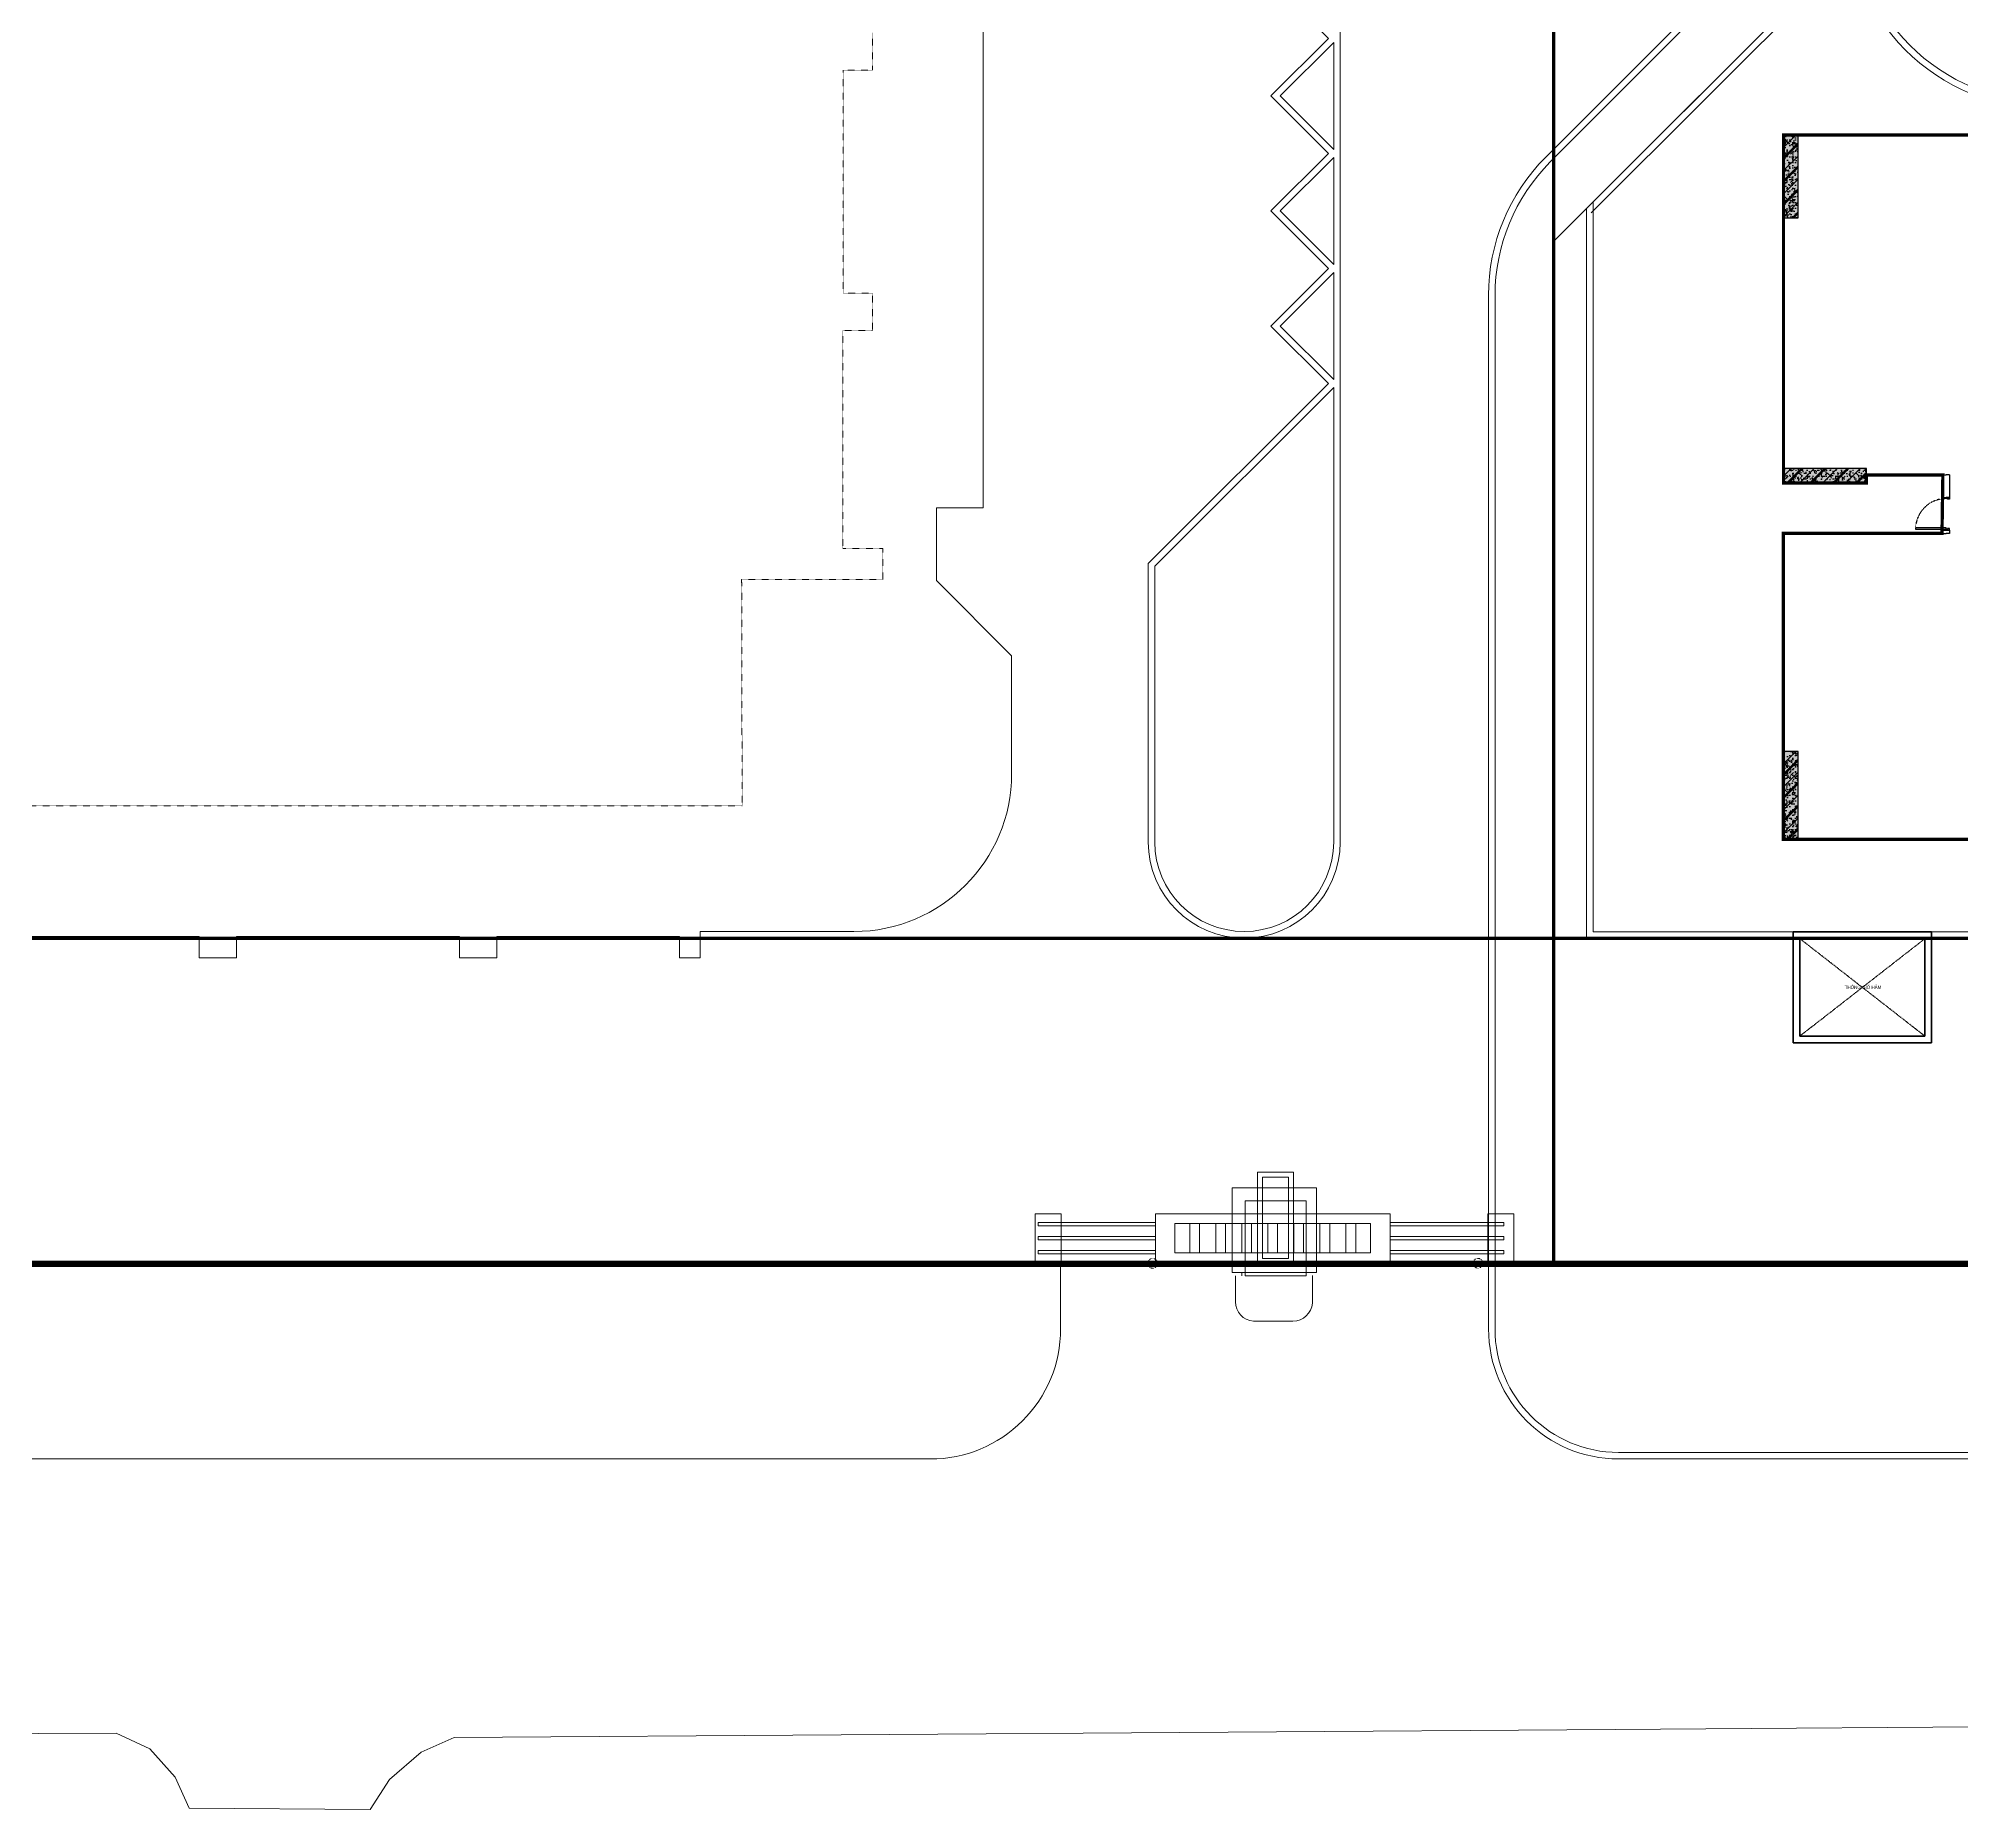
# Model space of a CAD drawing. Header units: millimetres. Extents: x 379264 to 1158416, y -283062 to 356890.
# Drawn here: x 1144201 to 1145384, y -7164 to -6075 of the extents above; entities that cross this region are included whole.
import ezdxf
from ezdxf.enums import TextEntityAlignment as Align

# ---------------------------------------------------------------- set-up
doc = ezdxf.new("R2010")
doc.units = ezdxf.units.MM
for name, pattern in [('keyplan TANG 1$0$Core 1A$0$Hidden10.5', [1.5, 1, -0.5]), ('keyplan TANG 1$0$Hidden21', [3, 2, -1]), ('keyplan TANG 1$0$HTT Hidden 10.5', [1.5, 1, -0.5]), ('keyplan TANG 1$0$mb tang 1 TWC$0$Hidden10.5', [1.5, 1, -0.5]), ('keyplan TANG 1$0$MB_Luoi truc$1$HTT Center', [13, 10, -1, 1, -1]), ('keyplan TANG 1$0$Ranh dat$0$HTT Divide', [18, 10, -2, 1, -2, 1, -2]), ('keyplan TANG 1$0$Ranh dat$0$HTT Hidden 21', [3, 2, -1])]:
    doc.linetypes.add(name, pattern=pattern)
for name, color, linetype in [('CHI TIET THANG SAN VUON$0$DnW', 20, 'Continuous'), ('keyplan TANG 1$0$Concrete Line', 250, 'Continuous'), ('keyplan TANG 1$0$mb tang 1 TWC$0$Door', 250, 'Continuous'), ('keyplan TANG 1$0$MB_Cot tang 1$0$Concrete Hatch', 250, 'Continuous'), ('keyplan TANG 1$0$MB_Cot tang 1$0$Concrete Line', 250, 'Continuous'), ('keyplan TANG 1$0$MB_Cot tang 1$0$Concrete Solid', 250, 'Continuous'), ('keyplan TANG 1$0$Opening Hidden', 250, 'keyplan TANG 1$0$Core 1A$0$Hidden10.5'), ('keyplan TANG 1$0$Opening Line', 250, 'Continuous'), ('keyplan TANG 1$0$Opening Text', 250, 'Continuous')]:
    doc.layers.add(name, color=color, linetype=linetype)
for name, color, linetype, lineweight in [('keyplan TANG 1$0$Dim 100', 250, 'Continuous', 5), ('keyplan TANG 1$0$Hatch vat lieu', 250, 'Continuous', 5), ('keyplan TANG 1$0$MB_Luoi truc$1$Luoi Truc', 250, 'keyplan TANG 1$0$MB_Luoi truc$1$HTT Center', 9), ('keyplan TANG 1$0$Net cat Tuong', 250, 'Continuous', 40), ('keyplan TANG 1$0$Net Thay khac', 250, 'Continuous', 15), ('keyplan TANG 1$0$Net thay Tuong', 250, 'Continuous', 20), ('keyplan TANG 1$0$Ranh dat$0$CGXD', 250, 'keyplan TANG 1$0$Ranh dat$0$HTT Hidden 21', 40), ('keyplan TANG 1$0$Ranh dat$0$Ranh dat', 250, 'keyplan TANG 1$0$Ranh dat$0$HTT Divide', 40)]:
    doc.layers.add(name, color=color, linetype=linetype, lineweight=lineweight)
doc.styles.add('keyplan TANG 1$0$VNI-HelveC', font='VHELVCN_0.TTF')

# ---------------------------------------------------------------- blocks, each defined once
blk = doc.blocks.new('*U1376')
at = {"layer": 'keyplan TANG 1$0$Opening Hidden'}
for p, q in [((0, 0), (3850, 3000)), ((3850, 0), (0, 3000))]:
    blk.add_line(p, q, dxfattribs=at)
at = {"layer": 'keyplan TANG 1$0$Opening Line'}
blk.add_lwpolyline([(0, 0), (3850, 5.684341886080801e-14), (3850, 3000), (0, 3000)], close=True, dxfattribs=at)
at = {"layer": 'keyplan TANG 1$0$Opening Text', "style": 'keyplan TANG 1$0$VNI-HelveC'}
blk.add_attdef('OPENING', text='', height=100, dxfattribs=at).set_placement((1947.269837250002, 1503.210084781982), align=Align.MIDDLE_CENTER)
blk = doc.blocks.new('keyplan TANG 1$0$A$Cec98b088')
at = {"layer": 'keyplan TANG 1$0$Net cat Tuong'}
for p, q in [((42948.53515204491, -1800.000698770928), (38699.50788332132, -1800.000698770928)), ((38699.50788332132, -1800.000698770928), (38699.50788332132, -5203.410133761355)), ((42748.53515204491, -2000.000698770928), (38899.50788332132, -2000.000698770928)), ((38899.50788332132, -2000.000698770928), (38899.50788332132, -5003.410133761355)), ((42748.53515204491, -5003.410133761355), (42748.53515204491, -2000.000698770928)), ((42948.53515204491, -5203.410133761355), (42948.53515204491, -1800.000698770928)), ((38699.50788332132, -5203.410133761355), (42948.53515204491, -5203.410133761355)), ((38899.50788332132, -5003.410133761355), (42748.53515204491, -5003.410133761355))]:
    blk.add_line(p, q, dxfattribs=at)
at = {"layer": 'keyplan TANG 1$0$Opening Line'}
blk.add_blockref('*U1376', (38899.50788332132, -5003.410133761355), dxfattribs=at).add_auto_attribs({'OPENING': 'THOÂNG GIOÙ HAÀM'})
blk = doc.blocks.new('keyplan TANG 1$0$mb tang 1 TWC$0$Door 1000-1')
at = {"color": 0, "linetype": 'ByBlock'}
blk.add_lwpolyline([(30, 100), (75, 100), (75, 1040.000000000015), (30, 1040.000000000015)], close=True, dxfattribs=at)
for points in [[(50, 55), (30, 55), (30, 100), (0, 100), (0, 0), (50, 0), (50, 55)], [(950.0000000000146, 55), (970.0000000000146, 55), (970.0000000000146, 100), (1000.000000000015, 100), (1000.000000000015, 0), (950.0000000000146, 0), (950.0000000000146, 55)]]:
    blk.add_lwpolyline(points, dxfattribs=at)
at = {"color": 0, "linetype": 'keyplan TANG 1$0$mb tang 1 TWC$0$Hidden10.5'}
blk.add_arc((30, 100), 940.0000000000146, 0, 90, dxfattribs=at)
blk = doc.blocks.new('*U1422')
at = {"layer": 'keyplan TANG 1$0$mb tang 1 TWC$0$Door'}
blk.add_blockref('keyplan TANG 1$0$mb tang 1 TWC$0$Door 1000-1', (0, 0), dxfattribs=at)
blk = doc.blocks.new('*U1384')
at = {"layer": 'keyplan TANG 1$0$MB_Cot tang 1$0$Concrete Hatch'}
h = blk.add_hatch(dxfattribs=at)
h.set_pattern_fill('CONCRETE', color=256, scale=50, style=0, pattern_type=2)
h.set_pattern_definition([(45, (-199.9999999995343, -2150), (-176.7766952966369, 176.7766952966369), []), (45, (-199.9999999995343, -2100), (-353.5533905932737, 353.5533905932738), []), (49.99999999999999, (-199.9999999995343, -2150), (358.6300913003767, -31.37606749129755), [37.5, -412.5]), (355, (-199.9999999995343, -2150), (-69.3756668065, 376.0960668500059), [30, -330]), (100.4514, (-170.1141599995343, -2152.614669999999), (289.2546908570108, 344.7197710304768), [31.870095, -350.571056]), (46.18420000000001, (-199.9999999995343, -2050), (533.6205243128222, -82.75950716450905), [56.25, -618.75]), (96.6356, (-155.5316274995344, -2056.8966535), (467.3313527743517, 487.0589354502209), [47.805144, -525.8565]), (351.1842, (-199.9999999995343, -2050), (467.3309725668136, 487.0593004626623), [45, -495]), (21, (-149.9999999995343, -2075), (298.4535260592309, -201.3094453326694), [37.5, -412.5]), (326.0000000000001, (-149.9999999995343, -2075), (121.6576659607909, 362.5750225234265), [30, -330]), (71.4514, (-125.1288834995343, -2091.775803), (420.111314290745, 161.2652483549762), [31.870095, -350.571056]), (37.50000000000001, (-199.9999999995343, -2150), (6.079927658645334, 166.4469269156558), [0, -326, 0, -335, 0, -331.25]), (7.499999999999999, (-199.9999999995343, -2150), (131.5347687210743, 197.2058559411801), [0, -191, 0, -318.5, 0, -126.25]), (327.5, (-311.4999999995343, -2150), (266.9112180862045, -11.2774358671899), [0, -125, 0, -390, 0, -517.5]), (317.5, (-361.4999999995343, -2150), (291.5930846711931, 50.05249116615882), [0, -162.5, 0, -259, 0, -367.5]), (0, (-24.99999999953434, -1975), (0, 875), [87.5, -787.5]), (0, (237.5000000004657, -1800), (0, 875), [87.5, -787.5]), (0, (62.50000000046566, -1450), (0, 875), [87.5, -350, 87.5, -350]), (90, (-24.99999999953434, -1975), (-875, 5.35782974626967e-14), [87.5, -787.5]), (90, (62.50000000046566, -1450), (-875, 5.35782974626967e-14), [87.5, -787.5]), (90, (325.0000000004657, -1800), (-875, 5.35782974626967e-14), [87.5, -787.5]), (90, (500.0000000004657, -1537.5), (-875, 5.35782974626967e-14), [87.5, -787.5]), (135, (62.50000000046566, -1975), (-875.016357447105, 8.881784197001252e-14), [123.76, -1113.7]), (135, (150.0000000004657, -1450), (-875.016357447105, 8.881784197001252e-14), [123.76, -1113.7]), (45, (237.5000000004657, -1800), (8.881784197001252e-14, 875.016357447105), [123.76, -247.485, 123.76, -742.455]), (0, (-374.9999999995343, -2150), (87.5, 87.5), [-175, 0])])
h.paths.add_polyline_path([(-300, 300), (-300, -2400), (150.0000000004657, -2400), (150.0000000004657, 300)])
at = {"layer": 'keyplan TANG 1$0$MB_Cot tang 1$0$Concrete Solid'}
blk.add_hatch(color=256, dxfattribs=at).paths.add_polyline_path([(-300, 300), (-300, -2400), (150.0000000004657, -2400), (150.0000000004657, 300)])
at = {"layer": 'keyplan TANG 1$0$MB_Cot tang 1$0$Concrete Line'}
blk.add_lwpolyline([(-300, 300), (-300, -2400), (150.0000000004657, -2400), (150.0000000004657, 300)], close=True, dxfattribs=at)
blk = doc.blocks.new('*U1392')
at = {"layer": 'keyplan TANG 1$0$MB_Cot tang 1$0$Concrete Hatch'}
h = blk.add_hatch(dxfattribs=at)
h.set_pattern_fill('CONCRETE', color=256, scale=50, style=0, pattern_type=2)
h.set_pattern_definition([(45, (2000, -299.9999999998835), (-176.7766952966369, 176.7766952966369), []), (45, (2000, -249.9999999998835), (-353.5533905932737, 353.5533905932738), []), (49.99999999999999, (2000, -299.9999999998835), (358.6300913003767, -31.37606749129755), [37.5, -412.5]), (355, (2000, -299.9999999998835), (-69.3756668065, 376.0960668500059), [30, -330]), (100.4514, (2029.88584, -302.6146699998835), (289.2546908570108, 344.7197710304768), [31.870095, -350.571056]), (46.18420000000001, (2000, -199.9999999998835), (533.6205243128222, -82.75950716450905), [56.25, -618.75]), (96.6356, (2044.4683725, -206.8966534998835), (467.3313527743517, 487.0589354502209), [47.805144, -525.8565]), (351.1842, (2000, -199.9999999998835), (467.3309725668136, 487.0593004626623), [45, -495]), (21, (2050, -224.9999999998835), (298.4535260592309, -201.3094453326694), [37.5, -412.5]), (326.0000000000001, (2050, -224.9999999998835), (121.6576659607909, 362.5750225234265), [30, -330]), (71.4514, (2074.8711165, -241.7758029998835), (420.111314290745, 161.2652483549762), [31.870095, -350.571056]), (37.50000000000001, (2000, -299.9999999998835), (6.079927658645334, 166.4469269156558), [0, -326, 0, -335, 0, -331.25]), (7.499999999999999, (2000, -299.9999999998835), (131.5347687210743, 197.2058559411801), [0, -191, 0, -318.5, 0, -126.25]), (327.5, (1888.5, -299.9999999998835), (266.9112180862045, -11.2774358671899), [0, -125, 0, -390, 0, -517.5]), (317.5, (1838.5, -299.9999999998835), (291.5930846711931, 50.05249116615882), [0, -162.5, 0, -259, 0, -367.5]), (0, (2175, -124.9999999998835), (0, 875), [87.5, -787.5]), (0, (2437.5, 50.00000000011653), (0, 875), [87.5, -787.5]), (0, (2262.5, 400.0000000001165), (0, 875), [87.5, -350, 87.5, -350]), (90, (2175, -124.9999999998835), (-875, 5.35782974626967e-14), [87.5, -787.5]), (90, (2262.5, 400.0000000001165), (-875, 5.35782974626967e-14), [87.5, -787.5]), (90, (2525, 50.00000000011653), (-875, 5.35782974626967e-14), [87.5, -787.5]), (90, (2700, 312.5000000001165), (-875, 5.35782974626967e-14), [87.5, -787.5]), (135, (2262.5, -124.9999999998835), (-875.016357447105, 8.881784197001252e-14), [123.76, -1113.7]), (135, (2350, 400.0000000001165), (-875.016357447105, 8.881784197001252e-14), [123.76, -1113.7]), (45, (2437.5, 50.00000000011653), (8.881784197001252e-14, 875.016357447105), [123.76, -247.485, 123.76, -742.455]), (0, (1825, -299.9999999998835), (87.5, 87.5), [-175, 0])])
h.paths.add_polyline_path([(-250, 100.0000000001164), (-250, -349.9999999999999), (2300, -350), (2300, 100.0000000001164)])
at = {"layer": 'keyplan TANG 1$0$MB_Cot tang 1$0$Concrete Solid'}
blk.add_hatch(color=256, dxfattribs=at).paths.add_polyline_path([(-250, 100.0000000001164), (-250, -349.9999999999999), (2300, -350), (2300, 100.0000000001164)])
at = {"layer": 'keyplan TANG 1$0$MB_Cot tang 1$0$Concrete Line'}
blk.add_lwpolyline([(-250, 100.0000000001164), (-250, -349.9999999999999), (2300, -350), (2300, 100.0000000001164)], close=True, dxfattribs=at)
blk = doc.blocks.new('*U1381')
at = {"layer": 'keyplan TANG 1$0$MB_Cot tang 1$0$Concrete Hatch'}
h = blk.add_hatch(dxfattribs=at)
h.set_pattern_fill('CONCRETE', color=256, scale=50, style=0, pattern_type=2)
h.set_pattern_definition([(45, (-200, -2300), (-176.7766952966369, 176.7766952966369), []), (45, (-200, -2250), (-353.5533905932737, 353.5533905932738), []), (49.99999999999999, (-200, -2300), (358.6300913003767, -31.37606749129755), [37.5, -412.5]), (355, (-200, -2300), (-69.3756668065, 376.0960668500059), [30, -330]), (100.4514, (-170.11416, -2302.614669999999), (289.2546908570108, 344.7197710304768), [31.870095, -350.571056]), (46.18420000000001, (-200, -2200), (533.6205243128222, -82.75950716450905), [56.25, -618.75]), (96.6356, (-155.5316275, -2206.8966535), (467.3313527743517, 487.0589354502209), [47.805144, -525.8565]), (351.1842, (-200, -2200), (467.3309725668136, 487.0593004626623), [45, -495]), (21, (-150, -2225), (298.4535260592309, -201.3094453326694), [37.5, -412.5]), (326.0000000000001, (-150, -2225), (121.6576659607909, 362.5750225234265), [30, -330]), (71.4514, (-125.1288835, -2241.775803), (420.111314290745, 161.2652483549762), [31.870095, -350.571056]), (37.50000000000001, (-200, -2300), (6.079927658645334, 166.4469269156558), [0, -326, 0, -335, 0, -331.25]), (7.499999999999999, (-200, -2300), (131.5347687210743, 197.2058559411801), [0, -191, 0, -318.5, 0, -126.25]), (327.5, (-311.5, -2300), (266.9112180862045, -11.2774358671899), [0, -125, 0, -390, 0, -517.5]), (317.5, (-361.5, -2300), (291.5930846711931, 50.05249116615882), [0, -162.5, 0, -259, 0, -367.5]), (0, (-25, -2125), (0, 875), [87.5, -787.5]), (0, (237.5, -1950), (0, 875), [87.5, -787.5]), (0, (62.5, -1600), (0, 875), [87.5, -350, 87.5, -350]), (90, (-25, -2125), (-875, 5.35782974626967e-14), [87.5, -787.5]), (90, (62.5, -1600), (-875, 5.35782974626967e-14), [87.5, -787.5]), (90, (325, -1950), (-875, 5.35782974626967e-14), [87.5, -787.5]), (90, (500, -1687.5), (-875, 5.35782974626967e-14), [87.5, -787.5]), (135, (62.5, -2125), (-875.016357447105, 8.881784197001252e-14), [123.76, -1113.7]), (135, (150, -1600), (-875.016357447105, 8.881784197001252e-14), [123.76, -1113.7]), (45, (237.5, -1950), (8.881784197001252e-14, 875.016357447105), [123.76, -247.485, 123.76, -742.455]), (0, (-375, -2300), (87.5, 87.5), [-175, 0])])
h.paths.add_polyline_path([(-300, 150), (-300, -2400), (150, -2400), (150, 150)])
at = {"layer": 'keyplan TANG 1$0$MB_Cot tang 1$0$Concrete Solid'}
blk.add_hatch(color=256, dxfattribs=at).paths.add_polyline_path([(-300, 150), (-300, -2400), (150, -2400), (150, 150)])
at = {"layer": 'keyplan TANG 1$0$MB_Cot tang 1$0$Concrete Line'}
blk.add_lwpolyline([(-300, 150), (-300, -2400), (150, -2400), (150, 150)], close=True, dxfattribs=at)
blk = doc.blocks.new('keyplan TANG 1')
at = {"color": 7, "const_width": 100}
blk.add_lwpolyline([(45800, 22699.99999999965), (38401.54539415689, 22699.9999999994), (38401.54539415689, 11999.99999999942), (40949.99999999953, 11999.99999999942), (40949.99999999953, 12250.00000292124), (43301.54538758133, 12248.4546146986), (43274.99999856717, 10450.00000000032), (38399.99999856706, 10450.00000000032), (38399.99999856704, 1049.999999999651), (49499.99985265901, 1049.999824087034)], dxfattribs=at)
at = {"layer": 'keyplan TANG 1$0$Dim 100'}
blk.add_lwpolyline([(13792.08544815249, 47288.96976348315), (13791.79501302233, 11238.9635554328), (12361.96009028325, 11238.96348857519), (12361.96009028325, 8999.248641503626), (14671.93039297761, 6689.278338809207), (14671.93039297761, 3064.174205190094, -0.414213562373095), (9821.930392977607, -1785.825794809847), (5096.958523450012, -1785.825794809789), (5096.952036873736, -2590.966395435011), (4465.588003700228, -2590.961308881233), (4465.588003700228, -1935.961308901664), (-1154.406446563087, -1935.916031645873), (-1154.411723538942, -2590.916031624685), (-2304.411723501624, -2590.90676670536), (-2304.406446528352, -1935.90676672649), (-9154.40644630346, -1935.85158003305), (-9154.406446303461, -2590.851580054412), (-10304.411723242, -2590.842315092566), (-10304.4064462687, -1935.842315113638), (-17153.069607021, -1935.787139190361)], format="xyb", dxfattribs=at)
at = {"layer": 'keyplan TANG 1$0$Hatch vat lieu', "linetype": 'keyplan TANG 1$0$Hidden21'}
for p, q in [((10395.81730605505, 25838.99440478918), (10395.80804197706, 24689.09883454372)), ((9491.32804200863, 24689.10612144307), (9491.272854473857, 17839.00169194819)), ((10395.80804197706, 24689.09883454372), (9491.32804200863, 24689.10612144307)), ((9491.272854473857, 17839.00169194819), (10393.75285444, 17838.99442116174)), ((10393.75285444, 17838.99442116174), (10393.743590362, 16689.09885091626)), ((9484.450378030044, 16689.09885091626), (9484.450378030044, 9984.281828159874)), ((10393.743590362, 16689.09885091626), (9484.450378030044, 16689.09885091626)), ((9484.450378030044, 9984.281828159874), (10711.93037802874, 9984.281828159874)), ((10711.93037802874, 9984.281828159874), (10711.93037802874, 9039.281828159874)), ((10711.93037802874, 9039.281828159874), (6371.696143430978, 9039.281828159874)), ((6371.696143430978, 9039.281828159874), (6386.935581423313, 2081.869621746067)), ((6386.935581423313, 2081.869621746067), (-37338.85335970185, 2081.506605584756))]:
    blk.add_line(p, q, dxfattribs=at)
at = {"layer": 'keyplan TANG 1$0$Hatch vat lieu'}
for p, q in [((14321.90527018494, -11991.24819385895), (14321.90527018494, -11997.30393303523)), ((16216.07920868857, -11983.23345514238), (18859.26710015476, -11983.23345514238)), ((19158.38205673149, -11989.95602736439), (28858.94738280493, -11983.23345514238)), ((29333.78691496257, -11989.99542043408), (19158.38205673149, -11989.95602736439)), ((28858.94738280493, -11983.23345514238), (19158.62665485345, -11983.23345514238)), ((19158.62665485357, -11983.23345514238), (22233.78691496269, -11983.23345514238)), ((21749.66833573393, -12265.63338829813), (21749.66833573393, -12365.63338829813)), ((23333.78691496269, -11983.23345514238), (28858.94738280493, -11983.23345514238)), ((23722.10513374372, -12265.63338829813), (23722.10513374372, -12365.63338829813))]:
    blk.add_line(p, q, dxfattribs=at)
for points in [[(31332.63970432585, 66149.99999996134, 0.4142135623741486), (29532.65148822679, 64349.98821613107), (29532.70405080349, 56320.99201630855, 0.1989101837500562), (31231.47711003157, 52219.81826545038), (35712.55403423718, 47738.72471202427, -0.1989309245369467), (37528.48383966649, 43354.21659927729), (37527.55933140022, 30734.44341806596, -0.1988939355389073), (35711.61114506421, 26350.82533238595), (31231.74668462484, 21870.98181234725, 0.1989146761968202), (29532.95643035488, 17769.71492596742), (29533.16441393636, -14000.0248770566, 0.4142116449216847), (33333.16441386087, -17799.99999999689), (105549.8483799274, -17799.99999988393, 0.4142148965818616), (109349.8483798821, -13999.98268984523), (109349.5903824269, 42637.13910042669, 0.1989117909172796), (107650.8001280504, 46738.34159603139), (103168.861177274, 51220.25959671056, -0.1988939355264564), (101352.912990938, 55603.87768203064), (101351.9884827284, 67603.43737283116, -0.1989309245650988), (103167.9182883246, 71987.94624309614)], [(32491.42102571618, 20302.22975068487), (39527.30990135559, 27338.08573876024), (39527.69223180739, 32348.56236730906), (40334.3611856114, 32348.50327178126), (40328.6371298476, 29713.46801798802, 0.4148499530474581), (46528.62250150886, 23499.99986345356), (76850.00000000105, 23499.9998634535)]]:
    blk.add_lwpolyline(points, format="xyb", dxfattribs=at)
for points in [[(24573.02591670514, 22248.74627524015), (22924.28023037719, 23897.49490736992), (24573.02593661318, 25546.24061360594)], [(24573.02593661318, 25546.24061360594), (24573.02591670514, 22248.74627524015)], [(24573.0258953599, 18713.20024693571), (22924.27187203454, 20361.96016196223), (24573.02591526804, 22010.71125967585)], [(24573.02591526804, 22010.71125967585), (24573.0258953599, 18713.20024693571)], [(24573.02587401462, 15177.6487380086), (22927.47665016125, 16823.20102513494), (24573.02589388407, 18468.75026885784), (24573.02587401462, 15177.6487380086)]]:
    blk.add_lwpolyline(points, dxfattribs=at)
blk.add_lwpolyline([(24573.0258725778, 14939.65838047711), (24573.02578820477, 964.425705563568, -1), (19073.02599257503, 964.425704064488), (19073.02599257507, 9439.658500474237)], format="xyb", close=True, dxfattribs=at)
blk.add_lwpolyline([(38699.50788332132, -1800.000698771038), (42948.53515204491, -1800.000698771038), (42948.53515204491, -5203.410133761464), (38699.50788332132, -5203.410133761464)], close=True, dxfattribs=at)
at = {"layer": 'keyplan TANG 1$0$Hatch vat lieu', "flags": 128}
for points in [[(22233.78691496269, -9184.75676926822), (23333.78691496257, -9184.75676926822), (23333.78691496257, -11987.41292506029), (22233.78691496269, -11987.41292506029)], [(22233.78691496269, -9184.75676926822), (23333.78691496257, -9184.75676926822), (23333.78691496257, -11987.41292506029), (22233.78691496269, -11987.41292506029)], [(22383.78691496269, -11837.41292506029), (23183.78691496257, -11837.41292506029), (23183.78691496257, -9334.75676926822), (22383.78691496269, -9334.75676926822)], [(22383.78691496269, -9334.75676926822), (23183.78691496257, -9334.75676926822), (23183.78691496257, -11837.41292506029), (22383.78691496269, -11837.41292506029)], [(21449.66833573393, -9665.633388298127), (24049.66833573404, -9665.633388298127), (24049.66833573404, -12265.63338829813), (21449.66833573393, -12265.63338829813)], [(15391.37310272489, -10465.63338829813), (16191.37310272489, -10465.63338829813), (16191.37310272489, -11965.63338829813), (15391.37310272489, -11965.63338829813)], [(19091.37310272489, -10463.28569397432), (26307.9635687418, -10463.28569397432), (26307.9635687418, -11963.28569397432), (19091.37310272489, -11963.28569397432)], [(21849.66833573393, -10065.63338829813), (23722.10513374372, -10065.63338829813), (23722.10513374372, -12365.63338829813), (21849.66833573393, -12365.63338829813)], [(29307.96356874308, -10465.63338829813), (30107.9635687418, -10465.63338829813), (30107.9635687418, -11965.63338829813), (29307.96356874308, -11965.63338829813)], [(15491.37310272489, -10735.63338829813), (19091.37310272489, -10735.63338829813), (19091.37310272489, -10835.63338829813), (15491.37310272489, -10835.63338829813)], [(15491.37310272489, -11165.63338829813), (19091.37310272489, -11165.63338829813), (19091.37310272489, -11265.63338829813), (15491.37310272489, -11265.63338829813)], [(19691.37310272501, -10763.28569397432), (25707.9635687418, -10763.28569397432), (25707.9635687418, -11663.28569397432), (19691.37310272501, -11663.28569397432)], [(20149.66833573346, -10763.28569397432), (20449.66833573346, -10763.28569397432), (20449.66833573346, -11663.28569397432), (20149.66833573346, -11663.28569397432)], [(20949.66833573346, -10763.28569397432), (21249.66833573346, -10763.28569397432), (21249.66833573346, -11663.28569397432), (20949.66833573346, -11663.28569397432)], [(21749.66833573346, -10763.28569397432), (22049.66833573346, -10763.28569397432), (22049.66833573346, -11663.28569397432), (21749.66833573346, -11663.28569397432)], [(22549.66833573346, -10763.28569397432), (22849.66833573346, -10763.28569397432), (22849.66833573346, -11663.28569397432), (22549.66833573346, -11663.28569397432)], [(23349.66833573346, -10763.28569397432), (23649.66833573346, -10763.28569397432), (23649.66833573346, -11663.28569397432), (23349.66833573346, -11663.28569397432)], [(24149.66833573346, -10763.28569397432), (24449.66833573346, -10763.28569397432), (24449.66833573346, -11663.28569397432), (24149.66833573346, -11663.28569397432)], [(24949.66833573346, -10763.28569397432), (25249.66833573346, -10763.28569397432), (25249.66833573346, -11663.28569397432), (24949.66833573346, -11663.28569397432)], [(26307.9635687418, -10733.28569397432), (29807.9635687418, -10733.28569397432), (29807.9635687418, -10833.28569397432), (26307.9635687418, -10833.28569397432)], [(26307.9635687418, -11163.28569397432), (29807.9635687418, -11163.28569397432), (29807.9635687418, -11263.28569397432), (26307.9635687418, -11263.28569397432)], [(15491.37310272489, -11595.63338829813), (19091.37310272489, -11595.63338829813), (19091.37310272489, -11695.63338829813), (15491.37310272489, -11695.63338829813)], [(26307.9635687418, -11593.28569397432), (29807.9635687418, -11593.28569397432), (29807.9635687418, -11693.28569397432), (26307.9635687418, -11693.28569397432)]]:
    blk.add_lwpolyline(points, close=True, dxfattribs=at)
blk.add_lwpolyline([(21549.66833573404, -12365.63338829743), (21549.66833573393, -13165.8159912283, 0.3942564556881231), (22104.30850136989, -13762.22969490945), (23321.98843287105, -13765.63228137817, 0.3907314976611092), (23918.71166397107, -13210.32349124746), (23922.10674615227, -12364.83029376823)], format="xyb", dxfattribs=at)
at = {"layer": 'keyplan TANG 1$0$Hatch vat lieu', "linetype": 'keyplan TANG 1$0$HTT Hidden 10.5'}
for centre, start, end in [((19008.94687750411, -11985.66578765798), 0, 180), ((19008.94687750411, -11985.66578765798), 180, 0), ((29008.94738280493, -11983.23345514192), 0, 180), ((29008.94738280493, -11983.23345514192), 180, 0)]:
    blk.add_arc(centre, 150, start, end, dxfattribs=at)
at = {"layer": 'keyplan TANG 1$0$mb tang 1 TWC$0$Door'}
for p, q in [((43301.54539415693, 12250.00000292124), (43401.54539415693, 12250.00000292124)), ((43301.54539415693, 12250.00000292124), (43301.54539415693, 11549.99999999991)), ((43501.54539415693, 12250.00000292124), (43401.54539415693, 12250.00000292124)), ((43501.54539415693, 12250.00000292124), (43501.54539415693, 11549.99999999991)), ((43301.54539415693, 11549.99999999991), (43401.54539415693, 11549.99999999991)), ((43301.54539415693, 10549.99999999988), (43301.54539415693, 11549.99999999991)), ((43501.54539415693, 11549.99999999991), (43401.54539415693, 11549.99999999991)), ((43301.54539415693, 10549.99999999988), (43401.54539415693, 10549.99999999988)), ((43301.54539415693, 10549.99999999988), (43301.54539415693, 10449.99999999988)), ((43301.54539415693, 10449.99999999988), (43401.54539415693, 10449.99999999988)), ((43501.54539415693, 10549.99999999988), (43401.54539415693, 10549.99999999988)), ((43501.54539415693, 10449.99999999988), (43401.54539415693, 10449.99999999988)), ((43501.54539415693, 10549.99999999988), (43501.54539415693, 10449.99999999988))]:
    blk.add_line(p, q, dxfattribs=at)
at = {"layer": 'keyplan TANG 1$0$MB_Luoi truc$1$Luoi Truc'}
blk.add_line((107550.0000007179, -2000.000000000116), (-120717.0351057016, -2000.000000000116), dxfattribs=at)
at = {"layer": 'keyplan TANG 1$0$Net Thay khac'}
for points in [[(47178.18205282069, -26218.44794043477), (33229.54806396342, -26313.69934103961)], [(24409.178360461, 15058.65358083491), (22644.63406931795, 16823.20115676624), (24412.40820548442, 18590.9752929328), (22641.42928591341, 20361.96054096665), (24409.20071129603, 22129.72880820333), (22641.43764424065, 23897.49503370799), (24409.1939025606, 25665.25129202797), (22641.42928591344, 27433.02222565192), (24409.19527126141, 29200.78505286368), (22641.43229356306, 30968.55118901111), (24409.4208343917, 32736.53972983969), (18873.1007089561, 38272.85985527514), (18873.06420380136, 54502.72607983343)], [(-27266.8111662888, -26493.12866508539), (-12862.4399091159, -26431.52545463617), (-11822.02350497665, -26915.11151876624), (-11045.12127731415, -27785.71832198973), (-10614.71722820261, -28735.53916452403), (-5048.240007697139, -28776.32705460067), (-4450.143101256806, -27856.45623209651), (-3481.588000761811, -27008.75026541526), (-2462.221985547338, -26559.05992923255), (33229.54806396319, -26313.69934103961)]]:
    blk.add_lwpolyline(points, dxfattribs=at)
for points in [[(31332.6383950078, 66349.99999995704, 0.414213562374147), (29332.65148823107, 64349.98690681231), (29332.70405080778, 56320.99070698979, 0.1989101837500564), (31090.05549138854, 52078.39717161926), (35571.13241559416, 47597.30361819317, -0.1989309245369468), (37328.48384020317, 43354.23125101866), (37327.5593319369, 30734.45806980733, -0.1988939355389075), (35570.19011935366, 26492.24701914925), (31090.32565891429, 22012.40349911054, 0.1989146761968205), (29332.95643035916, 17769.71361664866), (29333.16441394064, -14000.02618637535, 0.4142116449216846), (33333.16441386118, -17999.99999999689), (105549.8483799277, -17999.99999988393, 0.4142148965818614), (109549.84837988, -13999.98177879059), (109549.5903824248, 42637.14001148095, 0.1989117909172796), (107792.2211537596, 46879.76328279599), (103310.2822029845, 51361.68128347385, -0.1988939355264565), (101552.9129904014, 55603.89233378263), (101551.9884821348, 67603.45278186665, -0.1989309245650994), (103309.3399069564, 71846.52514925382)], [(18873.06420380097, 54502.72641722212, -0.9999999999999999), (24773.0261114329, 54502.726416569), (24773.02578820477, 964.4257043561083, -0.9999999999999999), (18873.02599257503, 964.4257040542434), (18873.02599257507, 9522.501212948846), (24409.17861689007, 15058.65383726399)], [(32350, 20443.65143744258), (39327.31622268946, 27420.93504635175), (39327.7074935839, 32548.57701846992), (40534.7960832215, 32548.48858871573), (40528.63665796572, 29713.03356139013, 0.4148499530474554), (46528.62250150886, 23699.9998634535), (76850.00000000105, 23699.9998634535)]]:
    blk.add_lwpolyline(points, format="xyb", dxfattribs=at)
blk.add_lwpolyline([(16178.01638153219, -12000.85781282041), (-97129.65338683093, -11995.91476063052), (-97129.65338683093, -13996.0892627275, 0.4142007849509811), (-93129.82788701067, -17996.08925892122), (12177.84188135294, -18000.68331111822, 0.4142263399106176), (16178.01638153219, -14000.68331492451)], format="xyb", close=True, dxfattribs=at)
at = {"layer": 'keyplan TANG 1$0$Net thay Tuong'}
for points in [[(39327.31659284432, 27420.93541650497), (31332.94558347393, 19426.60177489225), (31333.15132069588, -12000), (107549.8392693331, -11999.99999988079), (107550.7486715703, 44292.81412201957), (101550.8408655398, 50314.96419743157)], [(101550.0000001195, -1999.999137968523), (32350.00000000003, -2000.000861937966), (32350.00000000003, 20443.65143744295)], [(101350.0000001195, -1799.999142951099), (32550.00000000003, -1800.00085695539), (32550.00000000003, 20643.65050259122)]]:
    blk.add_lwpolyline(points, dxfattribs=at)
at = {"layer": 'keyplan TANG 1$0$Ranh dat$0$CGXD', "ltscale": 0.1, "const_width": 99.99999999999987}
blk.add_lwpolyline([(-120672.6085753441, -1999.999999165535), (101549.9999992847, -1999.999999403954), (101552.6037964821, 159996.8385541439), (-8354.52076458931, 159998.1233597398), (-8358.646733760834, 83058.68978583813)], dxfattribs=at)
at = {"layer": 'keyplan TANG 1$0$Ranh dat$0$Ranh dat', "ltscale": 0.1, "const_width": 199.9999999999999}
blk.add_lwpolyline([(107552.6680879593, 163996.7684141397), (107549.8392677307, -11999.99999952316), (-120672.6085753441, -11999.99999928474), (-121036.9114780426, 70001.20354908705), (-12359.34739804268, 69993.09698444605), (-12354.30626320839, 163998.1701167822), (107552.6680879593, 163996.7684141397)], close=True, dxfattribs=at)
at = {"layer": 'keyplan TANG 1$0$Ranh dat$0$Ranh dat', "ltscale": 0.1, "const_width": 99.99999999999993}
blk.add_lwpolyline([(26611.91180562973, 80732.27756929398), (31332.58105826378, 75108.03633600473), (31333.1513197422, -11999.99999904633), (-120672.6085753441, -11999.99999928474), (-121023.9264128208, 69993.49156856537), (-12357.21371841431, 69991.76627880335), (-12355.67700719833, 83058.66361939907), (-3201.951178073883, 83058.72354507446), (-3201.935946464539, 80732.08239006996), (26611.91180562973, 80732.27756929398)], dxfattribs=at)
at = {"layer": 'keyplan TANG 1$0$Concrete Line'}
blk.add_blockref('keyplan TANG 1$0$A$Cec98b088', (0, -1.091393642127514e-10), dxfattribs=at)
at = {"layer": 'keyplan TANG 1$0$mb tang 1 TWC$0$Door', "rotation": 90}
blk.add_blockref('*U1422', (43501.54539415693, 10549.99999999988), dxfattribs=at)
at = {"layer": 'keyplan TANG 1$0$MB_Cot tang 1$0$Concrete Line'}
for name, p in [('*U1381', (38699.99999999953, 22549.99999999988)), ('*U1392', (38649.99999999953, 12349.99999999942)), ('*U1384', (38699.99999999953, 3449.999999999651))]:
    blk.add_blockref(name, p, dxfattribs=at)

msp = doc.modelspace()

# ---------------------------------------------------------------- block references
at = {"layer": 'CHI TIET THANG SAN VUON$0$DnW', "xscale": 0.02, "yscale": 0.02, "zscale": 0.02}
msp.add_blockref('keyplan TANG 1', (1144506.274561572, -6588.798918423414), dxfattribs=at)

doc.saveas('drawing.dxf')
